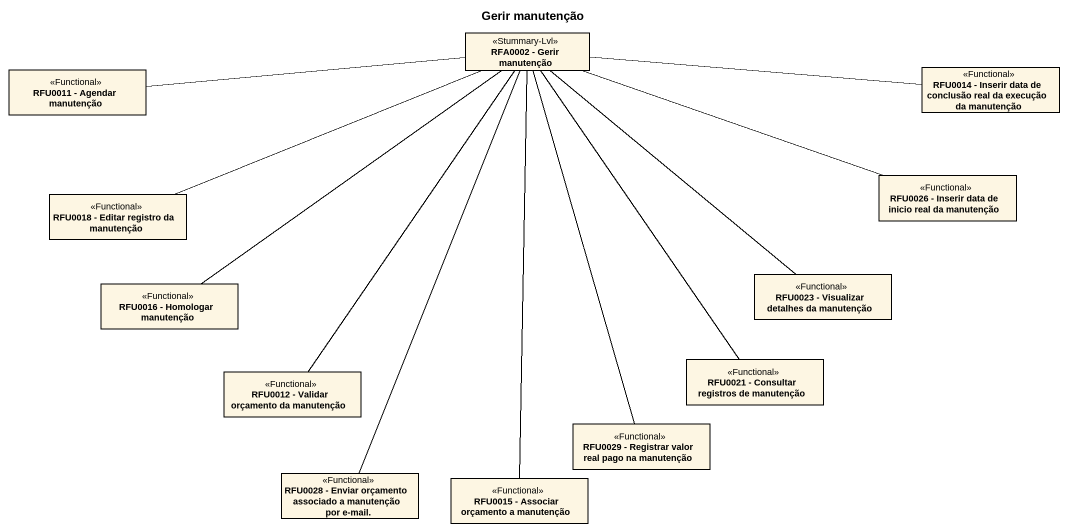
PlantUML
@startuml
title Gerir manutenção
hide circle
hide empty members
class "RFA0002 - Gerir manutenção" as RFA0002_Gerir_manutenção <<Stummary-Lvl>>
class "RFU0011 - Agendar manutenção" as RFU0011_Agendar_manutenção <<Functional>>
class "RFU0014 - Inserir data de conclusão real da execução da manutenção" as RFU0014_Inserir_data_de <<Functional>>
class "RFU0018 - Editar registro da manutenção" as RFU0018_Editar_registro_da <<Functional>>
class "RFU0026 - Inserir data de inicio real da manutenção" as RFU0026_Inserir_data_de <<Functional>>
class "RFU0016 - Homologar manutenção" as RFU0016_Homologar_manutenção <<Functional>>
class "RFU0023 - Visualizar detalhes da manutenção" as RFU0023_Visualizar_detalhes <<Functional>>
class "RFU0021 - Consultar registros de manutenção" as RFU0021_Consultar_registros <<Functional>>
class "RFU0012 - Validar orçamento da manutenção" as RFU0012_Validar_orçamento <<Functional>>
class "RFU0029 - Registrar valor real pago na manutenção" as RFU0029_Registrar_valor <<Functional>>
class "RFU0028 - Enviar orçamento associado a manutenção por e-mail." as RFU0028_Enviar_orçamento <<Functional>>
class "RFU0015 - Associar orçamento a manutenção" as RFU0015_Associar_orçamento <<Functional>>
RFA0002_Gerir_manutenção -right- RFU0014_Inserir_data_de
RFU0011_Agendar_manutenção -right- RFA0002_Gerir_manutenção
RFU0018_Editar_registro_da -right- RFA0002_Gerir_manutenção
RFU0026_Inserir_data_de -left- RFA0002_Gerir_manutenção
RFU0016_Homologar_manutenção -up- RFA0002_Gerir_manutenção
RFU0023_Visualizar_detalhes -up- RFA0002_Gerir_manutenção
RFU0021_Consultar_registros -up- RFA0002_Gerir_manutenção
RFU0012_Validar_orçamento -up- RFA0002_Gerir_manutenção
RFU0029_Registrar_valor -up- RFA0002_Gerir_manutenção
RFU0028_Enviar_orçamento -up- RFA0002_Gerir_manutenção
RFU0015_Associar_orçamento -up- RFA0002_Gerir_manutenção
@enduml
